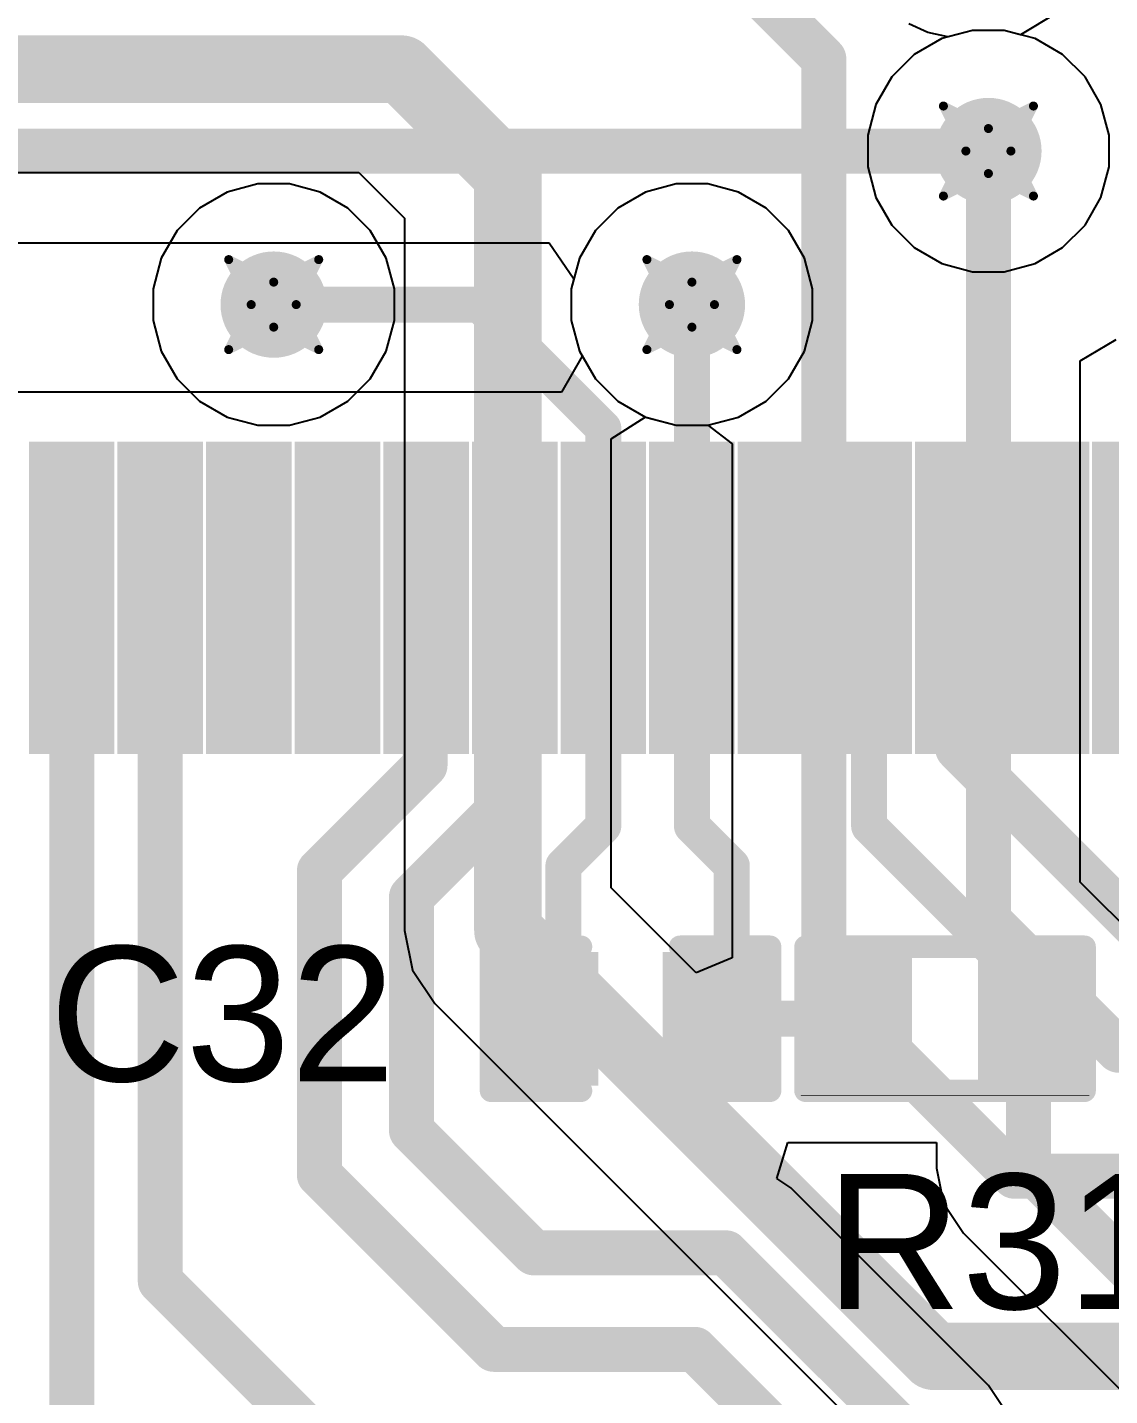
# Model space of a CAD drawing. Header units: inches. Extents: x -36 to 349, y -11 to 240.
# Drawn here: x 87.97 to 94.08, y 56.45 to 64.17 of the extents above; entities that cross this region are included whole.
import ezdxf

# ---------------------------------------------------------------- set-up
doc = ezdxf.new("R2010")
doc.units = ezdxf.units.IN
for name, color, linetype in [('Bottom Layer', 5, 'Continuous'), ('Drill Drawing', 1, 'Continuous'), ('Layer 1', 16, 'Continuous'), ('Layer 2', 76, 'Continuous'), ('Top Layer', 1, 'Continuous'), ('Top Overlay', 2, 'Continuous'), ('Top Paste', 8, 'Continuous'), ('Top Solder', 216, 'Continuous'), ('Via Holes', 16, 'Continuous')]:
    doc.layers.add(name, color=color, linetype=linetype)
doc.styles.add('Arial', font='', dxfattribs={"height": 0.2})
doc.styles.get('Arial').set_extended_font_data('Arial')

# ---------------------------------------------------------------- blocks, each defined once
blk = doc.blocks.new('LQFP_144_20_20__155')
at = {"layer": 'Top Layer'}
for points in [[(0.11, -11.46), (0.11, -9.9), (0.39, -9.9), (0.39, -11.46)], [(0.61, -11.46), (0.61, -9.9), (0.89, -9.9), (0.89, -11.46)], [(1.11, -11.46), (1.11, -9.9), (1.39, -9.9), (1.39, -11.46)], [(1.61, -11.46), (1.61, -9.9), (1.89, -9.9), (1.89, -11.46)], [(2.11, -11.46), (2.11, -9.9), (2.39, -9.9), (2.39, -11.46)], [(2.61, -11.46), (2.61, -9.9), (2.89, -9.9), (2.89, -11.46)], [(3.11, -11.46), (3.11, -9.9), (3.39, -9.9), (3.39, -11.46)], [(3.61, -11.46), (3.61, -9.9), (3.89, -9.9), (3.89, -11.46)], [(4.11, -11.46), (4.11, -9.9), (4.39, -9.9), (4.39, -11.46)], [(4.61, -11.46), (4.61, -9.9), (4.89, -9.9), (4.89, -11.46)], [(5.11, -11.46), (5.11, -9.9), (5.39, -9.9), (5.39, -11.46)], [(5.61, -11.46), (5.61, -9.9), (5.89, -9.9), (5.89, -11.46)]]:
    blk.add_hatch(color=1, dxfattribs=at).paths.add_polyline_path(points)
at = {"layer": 'Top Paste'}
for points in [[(0.11, -11.46), (0.11, -9.9), (0.39, -9.9), (0.39, -11.46)], [(0.61, -11.46), (0.61, -9.9), (0.89, -9.9), (0.89, -11.46)], [(1.11, -11.46), (1.11, -9.9), (1.39, -9.9), (1.39, -11.46)], [(1.61, -11.46), (1.61, -9.9), (1.89, -9.9), (1.89, -11.46)], [(2.11, -11.46), (2.11, -9.9), (2.39, -9.9), (2.39, -11.46)], [(2.61, -11.46), (2.61, -9.9), (2.89, -9.9), (2.89, -11.46)], [(3.11, -11.46), (3.11, -9.9), (3.39, -9.9), (3.39, -11.46)], [(3.61, -11.46), (3.61, -9.9), (3.89, -9.9), (3.89, -11.46)], [(4.11, -11.46), (4.11, -9.9), (4.39, -9.9), (4.39, -11.46)], [(4.61, -11.46), (4.61, -9.9), (4.89, -9.9), (4.89, -11.46)], [(5.11, -11.46), (5.11, -9.9), (5.39, -9.9), (5.39, -11.46)], [(5.61, -11.46), (5.61, -9.9), (5.89, -9.9), (5.89, -11.46)]]:
    blk.add_hatch(color=8, dxfattribs=at).paths.add_polyline_path(points)
at = {"layer": 'Top Solder'}
for points in [[(0.0084, -11.5616), (0.0084, -9.7984), (0.4916, -9.7984), (0.4916, -11.5616)], [(0.5084, -11.5616), (0.5084, -9.7984), (0.9916, -9.7984), (0.9916, -11.5616)], [(1.0084, -11.5616), (1.0084, -9.7984), (1.4916, -9.7984), (1.4916, -11.5616)], [(1.5084, -11.5616), (1.5084, -9.7984), (1.9916, -9.7984), (1.9916, -11.5616)], [(2.0084, -11.5616), (2.0084, -9.7984), (2.4916, -9.7984), (2.4916, -11.5616)], [(2.5084, -11.5616), (2.5084, -9.7984), (2.9916, -9.7984), (2.9916, -11.5616)], [(3.0084, -11.5616), (3.0084, -9.7984), (3.4916, -9.7984), (3.4916, -11.5616)], [(3.5084, -11.5616), (3.5084, -9.7984), (3.9916, -9.7984), (3.9916, -11.5616)], [(4.0084, -11.5616), (4.0084, -9.7984), (4.4916, -9.7984), (4.4916, -11.5616)], [(4.5084, -11.5616), (4.5084, -9.7984), (4.9916, -9.7984), (4.9916, -11.5616)], [(5.0084, -11.5616), (5.0084, -9.7984), (5.4916, -9.7984), (5.4916, -11.5616)], [(5.5084, -11.5616), (5.5084, -9.7984), (5.9916, -9.7984), (5.9916, -11.5616)], [(6.0084, -11.5616), (6.0084, -9.7984), (6.4916, -9.7984), (6.4916, -11.5616)]]:
    blk.add_hatch(color=216, dxfattribs=at).paths.add_polyline_path(points)
blk = doc.blocks.new('R___0402_274')
at = {"layer": 'Top Layer'}
for points in [[(-0.6985, -0.3175), (-0.6985, 0.3175), (-0.2413, 0.3175), (-0.2413, -0.3175)], [(0.2413, -0.3175), (0.2413, 0.3175), (0.6985, 0.3175), (0.6985, -0.3175)]]:
    blk.add_hatch(color=1, dxfattribs=at).paths.add_polyline_path(points)
at = {"layer": 'Top Paste'}
for points in [[(-0.6985, -0.3175), (-0.6985, 0.3175), (-0.2413, 0.3175), (-0.2413, -0.3175)], [(0.2413, -0.3175), (0.2413, 0.3175), (0.6985, 0.3175), (0.6985, -0.3175)]]:
    blk.add_hatch(color=8, dxfattribs=at).paths.add_polyline_path(points)
at = {"layer": 'Top Solder'}
for points in [[(-0.7535, -0.3725), (-0.7535, 0.3725), (-0.1863, 0.3725), (-0.1863, -0.3725)], [(0.1863, -0.3725), (0.1863, 0.3725), (0.7535, 0.3725), (0.7535, -0.3725)]]:
    blk.add_hatch(color=216, dxfattribs=at).paths.add_polyline_path(points)
at = {"layer": 'Top Overlay'}
for points in [[(-0.7874, -0.4064, 0.127, 0.127, 0), (-0.7874, 0.4064, 0.127, 0.127, 0)], [(-0.7874, 0.4064, 0.127, 0.127, 0), (0.7874, 0.4064, 0.127, 0.127, 0)], [(0.7874, -0.4064, 0.127, 0.127, 0), (0.7874, 0.4064, 0.127, 0.127, 0)], [(-0.7874, -0.4064, 0.127, 0.127, 0), (0.7874, -0.4064, 0.127, 0.127, 0)], [(-0.8128, -0.4318, 0.00323, 0.00323, 0), (0.8128, -0.4318, 0.00323, 0.00323, 0)]]:
    blk.add_lwpolyline(points, format="xyseb", dxfattribs=at)
for points in [[(-0.8191, 0.4064, 0.0635, 0.0635, 1), (-0.7556, 0.4064, 0.0635, 0.0635, 1)], [(-0.8191, 0.4064, 0.0635, 0.0635, 1), (-0.7556, 0.4064, 0.0635, 0.0635, 1)], [(0.7556, 0.4064, 0.0635, 0.0635, 1), (0.8191, 0.4064, 0.0635, 0.0635, 1)], [(0.7556, 0.4064, 0.0635, 0.0635, 1), (0.8191, 0.4064, 0.0635, 0.0635, 1)], [(-0.8191, -0.4064, 0.0635, 0.0635, 1), (-0.7556, -0.4064, 0.0635, 0.0635, 1)], [(-0.8191, -0.4064, 0.0635, 0.0635, 1), (-0.7556, -0.4064, 0.0635, 0.0635, 1)], [(0.7556, -0.4064, 0.0635, 0.0635, 1), (0.8191, -0.4064, 0.0635, 0.0635, 1)], [(0.7556, -0.4064, 0.0635, 0.0635, 1), (0.8191, -0.4064, 0.0635, 0.0635, 1)], [(-0.8136, -0.4318, 0.00161, 0.00161, 1), (-0.812, -0.4318, 0.00161, 0.00161, 1)], [(0.812, -0.4318, 0.00161, 0.00161, 1), (0.8136, -0.4318, 0.00161, 0.00161, 1)]]:
    blk.add_lwpolyline(points, format="xyseb", close=True, dxfattribs=at)
blk = doc.blocks.new('C___0402_474')
at = {"layer": 'Top Layer'}
for points in [[(-0.6985, -0.3175), (-0.6985, 0.3175), (-0.2413, 0.3175), (-0.2413, -0.3175)], [(0.2413, -0.3175), (0.2413, 0.3175), (0.6985, 0.3175), (0.6985, -0.3175)]]:
    blk.add_hatch(color=1, dxfattribs=at).paths.add_polyline_path(points)
at = {"layer": 'Top Paste'}
for points in [[(-0.6985, -0.3175), (-0.6985, 0.3175), (-0.2413, 0.3175), (-0.2413, -0.3175)], [(0.2413, -0.3175), (0.2413, 0.3175), (0.6985, 0.3175), (0.6985, -0.3175)]]:
    blk.add_hatch(color=8, dxfattribs=at).paths.add_polyline_path(points)
at = {"layer": 'Top Solder'}
for points in [[(-0.7585, -0.3775), (-0.7585, 0.3775), (-0.1813, 0.3775), (-0.1813, -0.3775)], [(0.1813, -0.3775), (0.1813, 0.3775), (0.7585, 0.3775), (0.7585, -0.3775)]]:
    blk.add_hatch(color=216, dxfattribs=at).paths.add_polyline_path(points)
at = {"layer": 'Top Overlay'}
for points in [[(-0.2794, 0.4064, 0.127, 0.127, 0), (-0.7874, 0.4064, 0.127, 0.127, 0)], [(-0.7874, 0.4064, 0.127, 0.127, 0), (-0.7874, -0.4064, 0.127, 0.127, 0)], [(0.7874, 0.4064, 0.127, 0.127, 0), (0.2794, 0.4064, 0.127, 0.127, 0)], [(0.7874, 0.4064, 0.127, 0.127, 0), (0.7874, -0.4064, 0.127, 0.127, 0)], [(-0.2794, -0.4064, 0.127, 0.127, 0), (-0.7874, -0.4064, 0.127, 0.127, 0)], [(0.7874, -0.4064, 0.127, 0.127, 0), (0.2794, -0.4064, 0.127, 0.127, 0)]]:
    blk.add_lwpolyline(points, format="xyseb", dxfattribs=at)
for points in [[(-0.8191, 0.4064, 0.0635, 0.0635, 1), (-0.7556, 0.4064, 0.0635, 0.0635, 1)], [(-0.8191, 0.4064, 0.0635, 0.0635, 1), (-0.7556, 0.4064, 0.0635, 0.0635, 1)], [(-0.3111, 0.4064, 0.0635, 0.0635, 1), (-0.2477, 0.4064, 0.0635, 0.0635, 1)], [(0.2477, 0.4064, 0.0635, 0.0635, 1), (0.3111, 0.4064, 0.0635, 0.0635, 1)], [(0.7556, 0.4064, 0.0635, 0.0635, 1), (0.8191, 0.4064, 0.0635, 0.0635, 1)], [(0.7556, 0.4064, 0.0635, 0.0635, 1), (0.8191, 0.4064, 0.0635, 0.0635, 1)], [(-0.8191, -0.4064, 0.0635, 0.0635, 1), (-0.7556, -0.4064, 0.0635, 0.0635, 1)], [(-0.8191, -0.4064, 0.0635, 0.0635, 1), (-0.7556, -0.4064, 0.0635, 0.0635, 1)], [(-0.3111, -0.4064, 0.0635, 0.0635, 1), (-0.2477, -0.4064, 0.0635, 0.0635, 1)], [(0.2477, -0.4064, 0.0635, 0.0635, 1), (0.3111, -0.4064, 0.0635, 0.0635, 1)], [(0.7556, -0.4064, 0.0635, 0.0635, 1), (0.8191, -0.4064, 0.0635, 0.0635, 1)], [(0.7556, -0.4064, 0.0635, 0.0635, 1), (0.8191, -0.4064, 0.0635, 0.0635, 1)]]:
    blk.add_lwpolyline(points, format="xyseb", close=True, dxfattribs=at)

msp = doc.modelspace()

# ---------------------------------------------------------------- hatches: boundary and pattern name
at = {"layer": 'Bottom Layer'}
h = msp.add_hatch(color=5, dxfattribs=at)
edge = h.paths.add_edge_path()
edge.add_arc((93.3923, 63.4696), 0.3, 0, 360)
h = msp.add_hatch(color=5, dxfattribs=at)
edge = h.paths.add_edge_path()
edge.add_arc((89.3592, 62.6029), 0.3, 0, 360)
h = msp.add_hatch(color=5, dxfattribs=at)
edge = h.paths.add_edge_path()
edge.add_arc((91.7192, 62.6029), 0.3, 0, 360)
at = {"layer": 'Layer 1'}
h = msp.add_hatch(color=16, dxfattribs=at)
edge = h.paths.add_edge_path()
edge.add_arc((93.3923, 63.4696), 0.3, 0, 360)
h = msp.add_hatch(color=16, dxfattribs=at)
edge = h.paths.add_edge_path()
edge.add_arc((89.3592, 62.6029), 0.3, 0, 360)
h = msp.add_hatch(color=16, dxfattribs=at)
edge = h.paths.add_edge_path()
edge.add_arc((91.7192, 62.6029), 0.3, 0, 360)
at = {"layer": 'Layer 2'}
h = msp.add_hatch(color=76, dxfattribs=at)
edge = h.paths.add_edge_path()
edge.add_arc((93.3923, 63.4696), 0.3, 0, 360)
h = msp.add_hatch(color=76, dxfattribs=at)
edge = h.paths.add_edge_path()
edge.add_arc((89.3592, 62.6029), 0.3, 0, 360)
h = msp.add_hatch(color=76, dxfattribs=at)
edge = h.paths.add_edge_path()
edge.add_arc((91.7192, 62.6029), 0.3, 0, 360)
at = {"layer": 'Top Layer'}
h = msp.add_hatch(color=1, dxfattribs=at)
edge = h.paths.add_edge_path()
edge.add_arc((93.3923, 63.4696), 0.3, 0, 360)
h = msp.add_hatch(color=1, dxfattribs=at)
edge = h.paths.add_edge_path()
edge.add_arc((89.3592, 62.6029), 0.3, 0, 360)
h = msp.add_hatch(color=1, dxfattribs=at)
edge = h.paths.add_edge_path()
edge.add_arc((91.7192, 62.6029), 0.3, 0, 360)
at = {"layer": 'Via Holes'}
h = msp.add_hatch(color=7, dxfattribs=at)
edge = h.paths.add_edge_path()
edge.add_arc((93.3923, 63.4696), 0.15, 0, 360)
h = msp.add_hatch(color=7, dxfattribs=at)
edge = h.paths.add_edge_path()
edge.add_arc((89.3592, 62.6029), 0.15, 0, 360)
h = msp.add_hatch(color=7, dxfattribs=at)
edge = h.paths.add_edge_path()
edge.add_arc((91.7192, 62.6029), 0.15, 0, 360)

# ---------------------------------------------------------------- linework, layer by layer
at = {"layer": 'Bottom Layer'}
for p, q in [((93.0496, 64.1381), (92.9424, 64.1867)), ((93.7758, 64.248), (93.5728, 64.1262)), ((93.1639, 64.1134), (93.0496, 64.1381)), ((93.3027, 64.1506), (93.1639, 64.1134)), ((93.482, 64.1506), (93.3027, 64.1506)), ((93.5728, 64.1262), (93.482, 64.1506)), ((87.1875, 63.3491), (89.8399, 63.3491)), ((89.8399, 63.3491), (90.0982, 63.0909)), ((90.0982, 63.0909), (90.0982, 59.0704)), ((93.9103, 62.2851), (94.1133, 62.4052)), ((93.9103, 59.3437), (93.9103, 62.2851)), ((91.2635, 61.8452), (91.4548, 61.9674)), ((91.4548, 61.9674), (91.4665, 61.9656)), ((91.4665, 61.9656), (91.6296, 61.9219)), ((91.6296, 61.9219), (91.8089, 61.9219)), ((91.8089, 61.9219), (91.9458, 61.8169)), ((91.2635, 59.3118), (91.2635, 61.8452)), ((91.9458, 61.8169), (91.9458, 58.9166)), ((91.7428, 58.8325), (91.2635, 59.3118)), ((94.2422, 59.0118), (93.9103, 59.3437)), ((90.0982, 59.0704), (90.1425, 58.8474)), ((90.1425, 58.8474), (90.2688, 58.6584)), ((91.9458, 58.9166), (91.7428, 58.8325)), ((90.2688, 58.6584), (92.6718, 56.2554))]:
    msp.add_line(p, q, dxfattribs=at)
for points in [[(91.378, 65.0748, 0.254, 0.254, 0), (92.4637, 63.9891, 0.254, 0.254, 0)], [(85.5797, 63.9318, 0.381, 0.381, 0), (90.0813, 63.9318, 0.381, 0.381, 0)], [(90.0813, 63.9318, 0.381, 0.381, 0), (90.6809, 63.3322, 0.381, 0.381, 0)], [(92.4637, 58.7595, 0.254, 0.254, 0), (92.4637, 63.9891, 0.254, 0.254, 0)], [(93.3923, 59.1292, 0.254, 0.254, 0), (93.3923, 63.4696, 0.254, 0.254, 0)], [(90.6809, 59.0704, 0.381, 0.381, 0), (90.6809, 63.3322, 0.381, 0.381, 0)], [(90.6809, 59.0704, 0.381, 0.381, 0), (93.0839, 56.6674, 0.381, 0.381, 0)], [(93.3923, 59.1292, 0.254, 0.254, 0), (94.1269, 58.3946, 0.254, 0.254, 0)], [(92.4637, 58.7595, 0.254, 0.254, 0), (93.5398, 57.6834, 0.254, 0.254, 0)], [(94.1269, 58.3946, 0.254, 0.254, 0), (102.7759, 58.3946, 0.254, 0.254, 0)], [(93.5398, 57.6834, 0.254, 0.254, 0), (105.4324, 57.6834, 0.254, 0.254, 0)], [(93.0839, 56.6674, 0.381, 0.381, 0), (113.3438, 56.6674, 0.381, 0.381, 0)]]:
    msp.add_lwpolyline(points, format="xyseb", dxfattribs=at)
for points in [[(89.986, 63.9318, 0.1905, 0.1905, 1), (90.1765, 63.9318, 0.1905, 0.1905, 1)], [(89.986, 63.9318, 0.1905, 0.1905, 1), (90.1765, 63.9318, 0.1905, 0.1905, 1)], [(92.4002, 63.9891, 0.127, 0.127, 1), (92.5272, 63.9891, 0.127, 0.127, 1)], [(92.4002, 63.9891, 0.127, 0.127, 1), (92.5272, 63.9891, 0.127, 0.127, 1)], [(93.3288, 63.4696, 0.127, 0.127, 1), (93.4558, 63.4696, 0.127, 0.127, 1)], [(90.5856, 63.3322, 0.1905, 0.1905, 1), (90.7761, 63.3322, 0.1905, 0.1905, 1)], [(90.5856, 63.3322, 0.1905, 0.1905, 1), (90.7761, 63.3322, 0.1905, 0.1905, 1)], [(90.5856, 59.0704, 0.1905, 0.1905, 1), (90.7761, 59.0704, 0.1905, 0.1905, 1)], [(90.5856, 59.0704, 0.1905, 0.1905, 1), (90.7761, 59.0704, 0.1905, 0.1905, 1)], [(93.3288, 59.1292, 0.127, 0.127, 1), (93.4558, 59.1292, 0.127, 0.127, 1)], [(93.3288, 59.1292, 0.127, 0.127, 1), (93.4558, 59.1292, 0.127, 0.127, 1)], [(92.4002, 58.7595, 0.127, 0.127, 1), (92.5272, 58.7595, 0.127, 0.127, 1)], [(92.4002, 58.7595, 0.127, 0.127, 1), (92.5272, 58.7595, 0.127, 0.127, 1)], [(94.0634, 58.3946, 0.127, 0.127, 1), (94.1904, 58.3946, 0.127, 0.127, 1)], [(94.0634, 58.3946, 0.127, 0.127, 1), (94.1904, 58.3946, 0.127, 0.127, 1)], [(93.4763, 57.6834, 0.127, 0.127, 1), (93.6033, 57.6834, 0.127, 0.127, 1)], [(93.4763, 57.6834, 0.127, 0.127, 1), (93.6033, 57.6834, 0.127, 0.127, 1)], [(92.9886, 56.6674, 0.1905, 0.1905, 1), (93.1791, 56.6674, 0.1905, 0.1905, 1)], [(92.9886, 56.6674, 0.1905, 0.1905, 1), (93.1791, 56.6674, 0.1905, 0.1905, 1)]]:
    msp.add_lwpolyline(points, format="xyseb", close=True, dxfattribs=at)
at = {"layer": 'Drill Drawing'}
for points in [[(93.1383, 63.7236, 0.0508, 0.0508, 0), (93.3923, 63.5966, 0.0508, 0.0508, 0)], [(93.1383, 63.7236, 0.0508, 0.0508, 0), (93.2653, 63.4696, 0.0508, 0.0508, 0)], [(93.3923, 63.5966, 0.0508, 0.0508, 0), (93.6463, 63.7236, 0.0508, 0.0508, 0)], [(93.5193, 63.4696, 0.0508, 0.0508, 0), (93.6463, 63.7236, 0.0508, 0.0508, 0)], [(93.1383, 63.2156, 0.0508, 0.0508, 0), (93.2653, 63.4696, 0.0508, 0.0508, 0)], [(93.5193, 63.4696, 0.0508, 0.0508, 0), (93.6463, 63.2156, 0.0508, 0.0508, 0)], [(93.1383, 63.2156, 0.0508, 0.0508, 0), (93.3923, 63.3426, 0.0508, 0.0508, 0)], [(93.3923, 63.3426, 0.0508, 0.0508, 0), (93.6463, 63.2156, 0.0508, 0.0508, 0)], [(89.1052, 62.8569, 0.0508, 0.0508, 0), (89.3592, 62.7299, 0.0508, 0.0508, 0)], [(89.1052, 62.8569, 0.0508, 0.0508, 0), (89.2322, 62.6029, 0.0508, 0.0508, 0)], [(89.3592, 62.7299, 0.0508, 0.0508, 0), (89.6132, 62.8569, 0.0508, 0.0508, 0)], [(89.4862, 62.6029, 0.0508, 0.0508, 0), (89.6132, 62.8569, 0.0508, 0.0508, 0)], [(91.4652, 62.8569, 0.0508, 0.0508, 0), (91.7192, 62.7299, 0.0508, 0.0508, 0)], [(91.4652, 62.8569, 0.0508, 0.0508, 0), (91.5922, 62.6029, 0.0508, 0.0508, 0)], [(91.7192, 62.7299, 0.0508, 0.0508, 0), (91.9732, 62.8569, 0.0508, 0.0508, 0)], [(91.8462, 62.6029, 0.0508, 0.0508, 0), (91.9732, 62.8569, 0.0508, 0.0508, 0)], [(89.1052, 62.3489, 0.0508, 0.0508, 0), (89.2322, 62.6029, 0.0508, 0.0508, 0)], [(89.4862, 62.6029, 0.0508, 0.0508, 0), (89.6132, 62.3489, 0.0508, 0.0508, 0)], [(91.4652, 62.3489, 0.0508, 0.0508, 0), (91.5922, 62.6029, 0.0508, 0.0508, 0)], [(91.8462, 62.6029, 0.0508, 0.0508, 0), (91.9732, 62.3489, 0.0508, 0.0508, 0)], [(89.1052, 62.3489, 0.0508, 0.0508, 0), (89.3592, 62.4759, 0.0508, 0.0508, 0)], [(89.3592, 62.4759, 0.0508, 0.0508, 0), (89.6132, 62.3489, 0.0508, 0.0508, 0)], [(91.4652, 62.3489, 0.0508, 0.0508, 0), (91.7192, 62.4759, 0.0508, 0.0508, 0)], [(91.7192, 62.4759, 0.0508, 0.0508, 0), (91.9732, 62.3489, 0.0508, 0.0508, 0)]]:
    msp.add_lwpolyline(points, format="xyseb", dxfattribs=at)
for points in [[(93.1256, 63.7236, 0.0254, 0.0254, 1), (93.151, 63.7236, 0.0254, 0.0254, 1)], [(93.1256, 63.7236, 0.0254, 0.0254, 1), (93.151, 63.7236, 0.0254, 0.0254, 1)], [(93.6336, 63.7236, 0.0254, 0.0254, 1), (93.659, 63.7236, 0.0254, 0.0254, 1)], [(93.6336, 63.7236, 0.0254, 0.0254, 1), (93.659, 63.7236, 0.0254, 0.0254, 1)], [(93.3796, 63.5966, 0.0254, 0.0254, 1), (93.405, 63.5966, 0.0254, 0.0254, 1)], [(93.3796, 63.5966, 0.0254, 0.0254, 1), (93.405, 63.5966, 0.0254, 0.0254, 1)], [(93.2526, 63.4696, 0.0254, 0.0254, 1), (93.278, 63.4696, 0.0254, 0.0254, 1)], [(93.2526, 63.4696, 0.0254, 0.0254, 1), (93.278, 63.4696, 0.0254, 0.0254, 1)], [(93.5066, 63.4696, 0.0254, 0.0254, 1), (93.532, 63.4696, 0.0254, 0.0254, 1)], [(93.5066, 63.4696, 0.0254, 0.0254, 1), (93.532, 63.4696, 0.0254, 0.0254, 1)], [(93.3796, 63.3426, 0.0254, 0.0254, 1), (93.405, 63.3426, 0.0254, 0.0254, 1)], [(93.3796, 63.3426, 0.0254, 0.0254, 1), (93.405, 63.3426, 0.0254, 0.0254, 1)], [(93.1256, 63.2156, 0.0254, 0.0254, 1), (93.151, 63.2156, 0.0254, 0.0254, 1)], [(93.1256, 63.2156, 0.0254, 0.0254, 1), (93.151, 63.2156, 0.0254, 0.0254, 1)], [(93.6336, 63.2156, 0.0254, 0.0254, 1), (93.659, 63.2156, 0.0254, 0.0254, 1)], [(93.6336, 63.2156, 0.0254, 0.0254, 1), (93.659, 63.2156, 0.0254, 0.0254, 1)], [(89.0925, 62.8569, 0.0254, 0.0254, 1), (89.1179, 62.8569, 0.0254, 0.0254, 1)], [(89.0925, 62.8569, 0.0254, 0.0254, 1), (89.1179, 62.8569, 0.0254, 0.0254, 1)], [(89.6005, 62.8569, 0.0254, 0.0254, 1), (89.6259, 62.8569, 0.0254, 0.0254, 1)], [(89.6005, 62.8569, 0.0254, 0.0254, 1), (89.6259, 62.8569, 0.0254, 0.0254, 1)], [(91.4525, 62.8569, 0.0254, 0.0254, 1), (91.4779, 62.8569, 0.0254, 0.0254, 1)], [(91.4525, 62.8569, 0.0254, 0.0254, 1), (91.4779, 62.8569, 0.0254, 0.0254, 1)], [(91.9605, 62.8569, 0.0254, 0.0254, 1), (91.9859, 62.8569, 0.0254, 0.0254, 1)], [(91.9605, 62.8569, 0.0254, 0.0254, 1), (91.9859, 62.8569, 0.0254, 0.0254, 1)], [(89.3465, 62.7299, 0.0254, 0.0254, 1), (89.3719, 62.7299, 0.0254, 0.0254, 1)], [(89.3465, 62.7299, 0.0254, 0.0254, 1), (89.3719, 62.7299, 0.0254, 0.0254, 1)], [(91.7065, 62.7299, 0.0254, 0.0254, 1), (91.7319, 62.7299, 0.0254, 0.0254, 1)], [(91.7065, 62.7299, 0.0254, 0.0254, 1), (91.7319, 62.7299, 0.0254, 0.0254, 1)], [(89.2195, 62.6029, 0.0254, 0.0254, 1), (89.2449, 62.6029, 0.0254, 0.0254, 1)], [(89.2195, 62.6029, 0.0254, 0.0254, 1), (89.2449, 62.6029, 0.0254, 0.0254, 1)], [(89.4735, 62.6029, 0.0254, 0.0254, 1), (89.4989, 62.6029, 0.0254, 0.0254, 1)], [(89.4735, 62.6029, 0.0254, 0.0254, 1), (89.4989, 62.6029, 0.0254, 0.0254, 1)], [(91.5795, 62.6029, 0.0254, 0.0254, 1), (91.6049, 62.6029, 0.0254, 0.0254, 1)], [(91.5795, 62.6029, 0.0254, 0.0254, 1), (91.6049, 62.6029, 0.0254, 0.0254, 1)], [(91.8335, 62.6029, 0.0254, 0.0254, 1), (91.8589, 62.6029, 0.0254, 0.0254, 1)], [(91.8335, 62.6029, 0.0254, 0.0254, 1), (91.8589, 62.6029, 0.0254, 0.0254, 1)], [(89.3465, 62.4759, 0.0254, 0.0254, 1), (89.3719, 62.4759, 0.0254, 0.0254, 1)], [(89.3465, 62.4759, 0.0254, 0.0254, 1), (89.3719, 62.4759, 0.0254, 0.0254, 1)], [(91.7065, 62.4759, 0.0254, 0.0254, 1), (91.7319, 62.4759, 0.0254, 0.0254, 1)], [(91.7065, 62.4759, 0.0254, 0.0254, 1), (91.7319, 62.4759, 0.0254, 0.0254, 1)], [(89.0925, 62.3489, 0.0254, 0.0254, 1), (89.1179, 62.3489, 0.0254, 0.0254, 1)], [(89.0925, 62.3489, 0.0254, 0.0254, 1), (89.1179, 62.3489, 0.0254, 0.0254, 1)], [(89.6005, 62.3489, 0.0254, 0.0254, 1), (89.6259, 62.3489, 0.0254, 0.0254, 1)], [(89.6005, 62.3489, 0.0254, 0.0254, 1), (89.6259, 62.3489, 0.0254, 0.0254, 1)], [(91.4525, 62.3489, 0.0254, 0.0254, 1), (91.4779, 62.3489, 0.0254, 0.0254, 1)], [(91.4525, 62.3489, 0.0254, 0.0254, 1), (91.4779, 62.3489, 0.0254, 0.0254, 1)], [(91.9605, 62.3489, 0.0254, 0.0254, 1), (91.9859, 62.3489, 0.0254, 0.0254, 1)], [(91.9605, 62.3489, 0.0254, 0.0254, 1), (91.9859, 62.3489, 0.0254, 0.0254, 1)]]:
    msp.add_lwpolyline(points, format="xyseb", close=True, dxfattribs=at)
at = {"layer": 'Layer 1'}
for p, q in [((93.1295, 64.1042), (92.9742, 64.0145)), ((93.3027, 64.1506), (93.1295, 64.1042)), ((93.482, 64.1506), (93.3027, 64.1506)), ((93.6552, 64.1042), (93.482, 64.1506)), ((93.8105, 64.0145), (93.6552, 64.1042)), ((92.9742, 64.0145), (92.8474, 63.8877)), ((93.9373, 63.8877), (93.8105, 64.0145)), ((92.8474, 63.8877), (92.7577, 63.7324)), ((94.0269, 63.7324), (93.9373, 63.8877)), ((92.7577, 63.7324), (92.7113, 63.5592)), ((94.0733, 63.5592), (94.0269, 63.7324)), ((92.7113, 63.5592), (92.7113, 63.3799)), ((94.0733, 63.3799), (94.0733, 63.5592)), ((92.7113, 63.3799), (92.7577, 63.2067)), ((94.0269, 63.2067), (94.0733, 63.3799)), ((91.6296, 63.2839), (91.4563, 63.2375)), ((91.8089, 63.2839), (91.6296, 63.2839)), ((91.9821, 63.2375), (91.8089, 63.2839)), ((91.4563, 63.2375), (91.3011, 63.1479)), ((92.1373, 63.1479), (91.9821, 63.2375)), ((92.7577, 63.2067), (92.8474, 63.0514)), ((93.9373, 63.0514), (94.0269, 63.2067)), ((91.3011, 63.1479), (91.1743, 63.0211)), ((92.2641, 63.0211), (92.1373, 63.1479)), ((91.1743, 63.0211), (91.0846, 62.8658)), ((92.3538, 62.8658), (92.2641, 63.0211)), ((92.8474, 63.0514), (92.9742, 62.9246)), ((93.8105, 62.9246), (93.9373, 63.0514)), ((91.0846, 62.8658), (91.0382, 62.6926)), ((92.4002, 62.6926), (92.3538, 62.8658)), ((92.9742, 62.9246), (93.1295, 62.835)), ((93.6552, 62.835), (93.8105, 62.9246)), ((93.1295, 62.835), (93.3027, 62.7886)), ((93.3027, 62.7886), (93.482, 62.7886)), ((93.482, 62.7886), (93.6552, 62.835)), ((91.0382, 62.6926), (91.0382, 62.5133)), ((92.4002, 62.5133), (92.4002, 62.6926)), ((91.0382, 62.5133), (91.0846, 62.3401)), ((92.3538, 62.3401), (92.4002, 62.5133)), ((91.0846, 62.3401), (91.1743, 62.1848)), ((92.2641, 62.1848), (92.3538, 62.3401)), ((91.1743, 62.1848), (91.3011, 62.058)), ((92.1373, 62.058), (92.2641, 62.1848)), ((91.3011, 62.058), (91.4563, 61.9683)), ((91.9821, 61.9683), (92.1373, 62.058)), ((91.4563, 61.9683), (91.6296, 61.9219)), ((91.8089, 61.9219), (91.9821, 61.9683)), ((91.6296, 61.9219), (91.8089, 61.9219))]:
    msp.add_line(p, q, dxfattribs=at)
at = {"layer": 'Layer 2'}
for p, q in [((93.1295, 64.1042), (92.9742, 64.0145)), ((93.3027, 64.1506), (93.1295, 64.1042)), ((93.482, 64.1506), (93.3027, 64.1506)), ((93.6552, 64.1042), (93.482, 64.1506)), ((93.8105, 64.0145), (93.6552, 64.1042)), ((92.9742, 64.0145), (92.8474, 63.8877)), ((93.9373, 63.8877), (93.8105, 64.0145)), ((92.8474, 63.8877), (92.7577, 63.7324)), ((94.0269, 63.7324), (93.9373, 63.8877)), ((92.7577, 63.7324), (92.7113, 63.5592)), ((94.0733, 63.5592), (94.0269, 63.7324)), ((92.7113, 63.5592), (92.7113, 63.3799)), ((94.0733, 63.3799), (94.0733, 63.5592)), ((92.7113, 63.3799), (92.7577, 63.2067)), ((94.0269, 63.2067), (94.0733, 63.3799)), ((89.2695, 63.2839), (89.0963, 63.2375)), ((89.4488, 63.2839), (89.2695, 63.2839)), ((89.622, 63.2375), (89.4488, 63.2839)), ((89.0963, 63.2375), (88.941, 63.1479)), ((89.7773, 63.1479), (89.622, 63.2375)), ((92.7577, 63.2067), (92.8474, 63.0514)), ((93.9373, 63.0514), (94.0269, 63.2067)), ((88.941, 63.1479), (88.8142, 63.0211)), ((89.9041, 63.0211), (89.7773, 63.1479)), ((88.8142, 63.0211), (88.7246, 62.8658)), ((89.9938, 62.8658), (89.9041, 63.0211)), ((92.8474, 63.0514), (92.9742, 62.9246)), ((93.8105, 62.9246), (93.9373, 63.0514)), ((88.7246, 62.8658), (88.6782, 62.6926)), ((90.0402, 62.6926), (89.9938, 62.8658)), ((92.9742, 62.9246), (93.1295, 62.835)), ((93.6552, 62.835), (93.8105, 62.9246)), ((93.1295, 62.835), (93.3027, 62.7886)), ((93.3027, 62.7886), (93.482, 62.7886)), ((93.482, 62.7886), (93.6552, 62.835)), ((88.6782, 62.6926), (88.6782, 62.5133)), ((90.0402, 62.5133), (90.0402, 62.6926)), ((88.6782, 62.5133), (88.7246, 62.3401)), ((89.9938, 62.3401), (90.0402, 62.5133)), ((88.7246, 62.3401), (88.8142, 62.1848)), ((89.9041, 62.1848), (89.9938, 62.3401)), ((88.8142, 62.1848), (88.941, 62.058)), ((89.7773, 62.058), (89.9041, 62.1848)), ((88.941, 62.058), (89.0963, 61.9683)), ((89.622, 61.9683), (89.7773, 62.058)), ((89.0963, 61.9683), (89.2695, 61.9219)), ((89.4488, 61.9219), (89.622, 61.9683)), ((89.2695, 61.9219), (89.4488, 61.9219))]:
    msp.add_line(p, q, dxfattribs=at)
at = {"layer": 'Top Layer'}
for p, q in [((87.5173, 62.9516), (90.9138, 62.9516)), ((90.9138, 62.9516), (91.0532, 62.7484)), ((91.0532, 62.7484), (91.0382, 62.6926)), ((91.0382, 62.6926), (91.0382, 62.5133)), ((91.0382, 62.5133), (91.0846, 62.3401)), ((91.0846, 62.3401), (91.1007, 62.3122)), ((91.1007, 62.3122), (90.9834, 62.109)), ((90.9834, 62.109), (87.4477, 62.109)), ((92.198, 57.6707), (92.2596, 57.8739)), ((92.2596, 57.8739), (93.0996, 57.8739)), ((93.0996, 57.8739), (93.0996, 57.7293)), ((93.0996, 57.7293), (93.1391, 57.531)), ((92.2777, 57.6175), (92.198, 57.6707)), ((93.3933, 56.5018), (92.2777, 57.6175)), ((93.1391, 57.531), (93.2514, 57.363)), ((93.2514, 57.363), (94.3886, 56.2257)), ((93.5056, 56.3338), (93.3933, 56.5018))]:
    msp.add_line(p, q, dxfattribs=at)
for points in [[(83.9166, 63.4696, 0.254, 0.254, 0), (93.3923, 63.4696, 0.254, 0.254, 0)], [(89.3592, 62.6029, 0.2032, 0.2032, 0), (90.5213, 62.6029, 0.2032, 0.2032, 0)], [(90.5213, 62.6029, 0.2032, 0.2032, 0), (91.2192, 61.9051, 0.2032, 0.2032, 0)], [(91.7192, 60.948, 0.2032, 0.2032, 0), (91.7192, 62.6029, 0.2032, 0.2032, 0)], [(91.2192, 60.948, 0.2032, 0.2032, 0), (91.2192, 61.9051, 0.2032, 0.2032, 0)], [(88.2192, 55.1931, 0.254, 0.254, 0), (88.2192, 60.948, 0.254, 0.254, 0)], [(88.7192, 57.0911, 0.254, 0.254, 0), (88.7192, 60.948, 0.254, 0.254, 0)], [(90.2132, 60.9421, 0.254, 0.254, 0), (90.2192, 60.948, 0.254, 0.254, 0)], [(90.2132, 60.0031, 0.254, 0.254, 0), (90.2132, 60.9421, 0.254, 0.254, 0)], [(90.7192, 59.8421, 0.254, 0.254, 0), (90.7192, 60.948, 0.254, 0.254, 0)], [(91.2192, 59.6607, 0.2032, 0.2032, 0), (91.2192, 60.948, 0.2032, 0.2032, 0)], [(91.7192, 59.6607, 0.2032, 0.2032, 0), (91.7192, 60.948, 0.2032, 0.2032, 0)], [(92.7192, 59.6591, 0.2032, 0.2032, 0), (92.7192, 60.948, 0.2032, 0.2032, 0)], [(93.2192, 60.097, 0.254, 0.254, 0), (93.2192, 60.948, 0.254, 0.254, 0)], [(93.2192, 60.097, 0.254, 0.254, 0), (95.7103, 57.6059, 0.254, 0.254, 0)], [(89.6171, 59.407, 0.254, 0.254, 0), (90.2132, 60.0031, 0.254, 0.254, 0)], [(90.1366, 59.2595, 0.254, 0.254, 0), (90.7192, 59.8421, 0.254, 0.254, 0)], [(90.9941, 59.4356, 0.2032, 0.2032, 0), (91.2192, 59.6607, 0.2032, 0.2032, 0)], [(91.7192, 59.6607, 0.2032, 0.2032, 0), (91.9443, 59.4356, 0.2032, 0.2032, 0)], [(92.7192, 59.6591, 0.2032, 0.2032, 0), (93.59, 58.7883, 0.2032, 0.2032, 0)], [(89.6171, 57.6913, 0.254, 0.254, 0), (89.6171, 59.407, 0.254, 0.254, 0)], [(90.9941, 58.5724, 0.2032, 0.2032, 0), (90.9941, 59.4356, 0.2032, 0.2032, 0)], [(91.9443, 58.5724, 0.2032, 0.2032, 0), (91.9443, 59.4356, 0.2032, 0.2032, 0)], [(90.1366, 57.9421, 0.254, 0.254, 0), (90.1366, 59.2595, 0.254, 0.254, 0)], [(93.59, 58.7883, 0.2032, 0.2032, 0), (93.5922, 58.7883, 0.2032, 0.2032, 0)], [(93.5922, 58.7883, 0.2032, 0.2032, 0), (93.7192, 58.6613, 0.2032, 0.2032, 0)], [(93.6176, 57.7293, 0.254, 0.254, 0), (93.6176, 58.5724, 0.254, 0.254, 0)], [(93.7192, 58.5724, 0.2032, 0.2032, 0), (93.7192, 58.6613, 0.2032, 0.2032, 0)], [(91.9443, 58.5724, 0.2032, 0.2032, 0), (92.6778, 58.5724, 0.2032, 0.2032, 0)], [(90.1366, 57.9421, 0.254, 0.254, 0), (90.8275, 57.2512, 0.254, 0.254, 0)], [(93.6176, 57.7293, 0.254, 0.254, 0), (94.7549, 56.592, 0.254, 0.254, 0)], [(89.6171, 57.6913, 0.254, 0.254, 0), (90.6019, 56.7065, 0.254, 0.254, 0)], [(90.8275, 57.2512, 0.254, 0.254, 0), (91.9114, 57.2512, 0.254, 0.254, 0)], [(91.9114, 57.2512, 0.254, 0.254, 0), (93.0271, 56.1356, 0.254, 0.254, 0)], [(88.7192, 57.0911, 0.254, 0.254, 0), (89.9892, 55.8211, 0.254, 0.254, 0)], [(90.6019, 56.7065, 0.254, 0.254, 0), (91.7353, 56.7065, 0.254, 0.254, 0)], [(91.7353, 56.7065, 0.254, 0.254, 0), (92.499, 55.9429, 0.254, 0.254, 0)]]:
    msp.add_lwpolyline(points, format="xyseb", dxfattribs=at)
for points in [[(93.3288, 63.4696, 0.127, 0.127, 1), (93.4558, 63.4696, 0.127, 0.127, 1)], [(89.3084, 62.6029, 0.1016, 0.1016, 1), (89.41, 62.6029, 0.1016, 0.1016, 1)], [(90.4705, 62.6029, 0.1016, 0.1016, 1), (90.5721, 62.6029, 0.1016, 0.1016, 1)], [(90.4705, 62.6029, 0.1016, 0.1016, 1), (90.5721, 62.6029, 0.1016, 0.1016, 1)], [(91.6684, 62.6029, 0.1016, 0.1016, 1), (91.77, 62.6029, 0.1016, 0.1016, 1)], [(91.1684, 61.9051, 0.1016, 0.1016, 1), (91.27, 61.9051, 0.1016, 0.1016, 1)], [(91.1684, 61.9051, 0.1016, 0.1016, 1), (91.27, 61.9051, 0.1016, 0.1016, 1)], [(88.1557, 60.948, 0.127, 0.127, 1), (88.2827, 60.948, 0.127, 0.127, 1)], [(88.6557, 60.948, 0.127, 0.127, 1), (88.7827, 60.948, 0.127, 0.127, 1)], [(90.1497, 60.9421, 0.127, 0.127, 1), (90.2767, 60.9421, 0.127, 0.127, 1)], [(90.1497, 60.9421, 0.127, 0.127, 1), (90.2767, 60.9421, 0.127, 0.127, 1)], [(90.1557, 60.948, 0.127, 0.127, 1), (90.2827, 60.948, 0.127, 0.127, 1)], [(90.6557, 60.948, 0.127, 0.127, 1), (90.7827, 60.948, 0.127, 0.127, 1)], [(91.1684, 60.948, 0.1016, 0.1016, 1), (91.27, 60.948, 0.1016, 0.1016, 1)], [(91.1684, 60.948, 0.1016, 0.1016, 1), (91.27, 60.948, 0.1016, 0.1016, 1)], [(91.6684, 60.948, 0.1016, 0.1016, 1), (91.77, 60.948, 0.1016, 0.1016, 1)], [(91.6684, 60.948, 0.1016, 0.1016, 1), (91.77, 60.948, 0.1016, 0.1016, 1)], [(92.6684, 60.948, 0.1016, 0.1016, 1), (92.77, 60.948, 0.1016, 0.1016, 1)], [(93.1557, 60.948, 0.127, 0.127, 1), (93.2827, 60.948, 0.127, 0.127, 1)], [(93.1557, 60.097, 0.127, 0.127, 1), (93.2827, 60.097, 0.127, 0.127, 1)], [(93.1557, 60.097, 0.127, 0.127, 1), (93.2827, 60.097, 0.127, 0.127, 1)], [(90.1497, 60.0031, 0.127, 0.127, 1), (90.2767, 60.0031, 0.127, 0.127, 1)], [(90.1497, 60.0031, 0.127, 0.127, 1), (90.2767, 60.0031, 0.127, 0.127, 1)], [(90.6557, 59.8421, 0.127, 0.127, 1), (90.7827, 59.8421, 0.127, 0.127, 1)], [(90.6557, 59.8421, 0.127, 0.127, 1), (90.7827, 59.8421, 0.127, 0.127, 1)], [(91.1684, 59.6607, 0.1016, 0.1016, 1), (91.27, 59.6607, 0.1016, 0.1016, 1)], [(91.1684, 59.6607, 0.1016, 0.1016, 1), (91.27, 59.6607, 0.1016, 0.1016, 1)], [(91.6684, 59.6607, 0.1016, 0.1016, 1), (91.77, 59.6607, 0.1016, 0.1016, 1)], [(91.6684, 59.6607, 0.1016, 0.1016, 1), (91.77, 59.6607, 0.1016, 0.1016, 1)], [(92.6684, 59.6591, 0.1016, 0.1016, 1), (92.77, 59.6591, 0.1016, 0.1016, 1)], [(92.6684, 59.6591, 0.1016, 0.1016, 1), (92.77, 59.6591, 0.1016, 0.1016, 1)], [(89.5536, 59.407, 0.127, 0.127, 1), (89.6806, 59.407, 0.127, 0.127, 1)], [(89.5536, 59.407, 0.127, 0.127, 1), (89.6806, 59.407, 0.127, 0.127, 1)], [(90.9433, 59.4356, 0.1016, 0.1016, 1), (91.0449, 59.4356, 0.1016, 0.1016, 1)], [(90.9433, 59.4356, 0.1016, 0.1016, 1), (91.0449, 59.4356, 0.1016, 0.1016, 1)], [(91.8935, 59.4356, 0.1016, 0.1016, 1), (91.9951, 59.4356, 0.1016, 0.1016, 1)], [(91.8935, 59.4356, 0.1016, 0.1016, 1), (91.9951, 59.4356, 0.1016, 0.1016, 1)], [(90.0731, 59.2595, 0.127, 0.127, 1), (90.2001, 59.2595, 0.127, 0.127, 1)], [(90.0731, 59.2595, 0.127, 0.127, 1), (90.2001, 59.2595, 0.127, 0.127, 1)], [(93.5392, 58.7883, 0.1016, 0.1016, 1), (93.6408, 58.7883, 0.1016, 0.1016, 1)], [(93.5392, 58.7883, 0.1016, 0.1016, 1), (93.6408, 58.7883, 0.1016, 0.1016, 1)], [(93.5414, 58.7883, 0.1016, 0.1016, 1), (93.643, 58.7883, 0.1016, 0.1016, 1)], [(93.5414, 58.7883, 0.1016, 0.1016, 1), (93.643, 58.7883, 0.1016, 0.1016, 1)], [(93.5541, 58.5724, 0.127, 0.127, 1), (93.6811, 58.5724, 0.127, 0.127, 1)], [(93.6684, 58.6613, 0.1016, 0.1016, 1), (93.77, 58.6613, 0.1016, 0.1016, 1)], [(93.6684, 58.6613, 0.1016, 0.1016, 1), (93.77, 58.6613, 0.1016, 0.1016, 1)], [(90.9433, 58.5724, 0.1016, 0.1016, 1), (91.0449, 58.5724, 0.1016, 0.1016, 1)], [(91.8935, 58.5724, 0.1016, 0.1016, 1), (91.9951, 58.5724, 0.1016, 0.1016, 1)], [(91.8935, 58.5724, 0.1016, 0.1016, 1), (91.9951, 58.5724, 0.1016, 0.1016, 1)], [(92.627, 58.5724, 0.1016, 0.1016, 1), (92.7286, 58.5724, 0.1016, 0.1016, 1)], [(93.6684, 58.5724, 0.1016, 0.1016, 1), (93.77, 58.5724, 0.1016, 0.1016, 1)], [(90.0731, 57.9421, 0.127, 0.127, 1), (90.2001, 57.9421, 0.127, 0.127, 1)], [(90.0731, 57.9421, 0.127, 0.127, 1), (90.2001, 57.9421, 0.127, 0.127, 1)], [(93.5541, 57.7293, 0.127, 0.127, 1), (93.6811, 57.7293, 0.127, 0.127, 1)], [(93.5541, 57.7293, 0.127, 0.127, 1), (93.6811, 57.7293, 0.127, 0.127, 1)], [(89.5536, 57.6913, 0.127, 0.127, 1), (89.6806, 57.6913, 0.127, 0.127, 1)], [(89.5536, 57.6913, 0.127, 0.127, 1), (89.6806, 57.6913, 0.127, 0.127, 1)], [(90.764, 57.2512, 0.127, 0.127, 1), (90.891, 57.2512, 0.127, 0.127, 1)], [(90.764, 57.2512, 0.127, 0.127, 1), (90.891, 57.2512, 0.127, 0.127, 1)], [(91.8479, 57.2512, 0.127, 0.127, 1), (91.9749, 57.2512, 0.127, 0.127, 1)], [(91.8479, 57.2512, 0.127, 0.127, 1), (91.9749, 57.2512, 0.127, 0.127, 1)], [(88.6557, 57.0911, 0.127, 0.127, 1), (88.7827, 57.0911, 0.127, 0.127, 1)], [(88.6557, 57.0911, 0.127, 0.127, 1), (88.7827, 57.0911, 0.127, 0.127, 1)], [(90.5384, 56.7065, 0.127, 0.127, 1), (90.6654, 56.7065, 0.127, 0.127, 1)], [(90.5384, 56.7065, 0.127, 0.127, 1), (90.6654, 56.7065, 0.127, 0.127, 1)], [(91.6718, 56.7065, 0.127, 0.127, 1), (91.7988, 56.7065, 0.127, 0.127, 1)], [(91.6718, 56.7065, 0.127, 0.127, 1), (91.7988, 56.7065, 0.127, 0.127, 1)]]:
    msp.add_lwpolyline(points, format="xyseb", close=True, dxfattribs=at)

# ---------------------------------------------------------------- block references
for name, p in [('LQFP_144_20_20__155', (87.9692, 71.628)), ('R___0402_274', (93.1477, 58.5724))]:
    msp.add_blockref(name, p)
at = {"rotation": 180}
msp.add_blockref('C___0402_474', (91.3728, 58.5724), dxfattribs=at)

# ---------------------------------------------------------------- texts
at = {"layer": 'Top Overlay', "style": 'Arial'}
for s, p in [('C32', (88.093, 58.2199)), ('R31', (92.473, 56.9345))]:
    msp.add_text(s, height=0.762, dxfattribs=at).set_placement(p)

doc.saveas('drawing.dxf')
